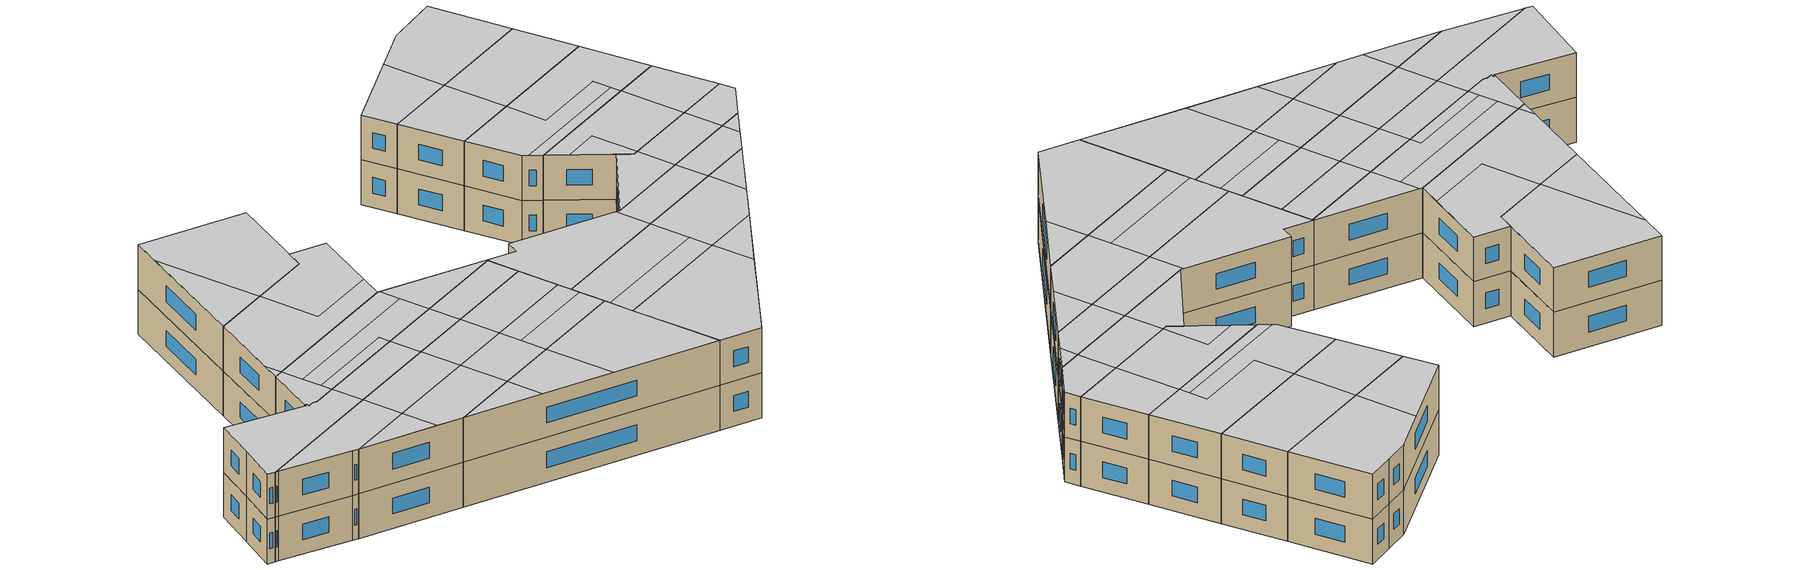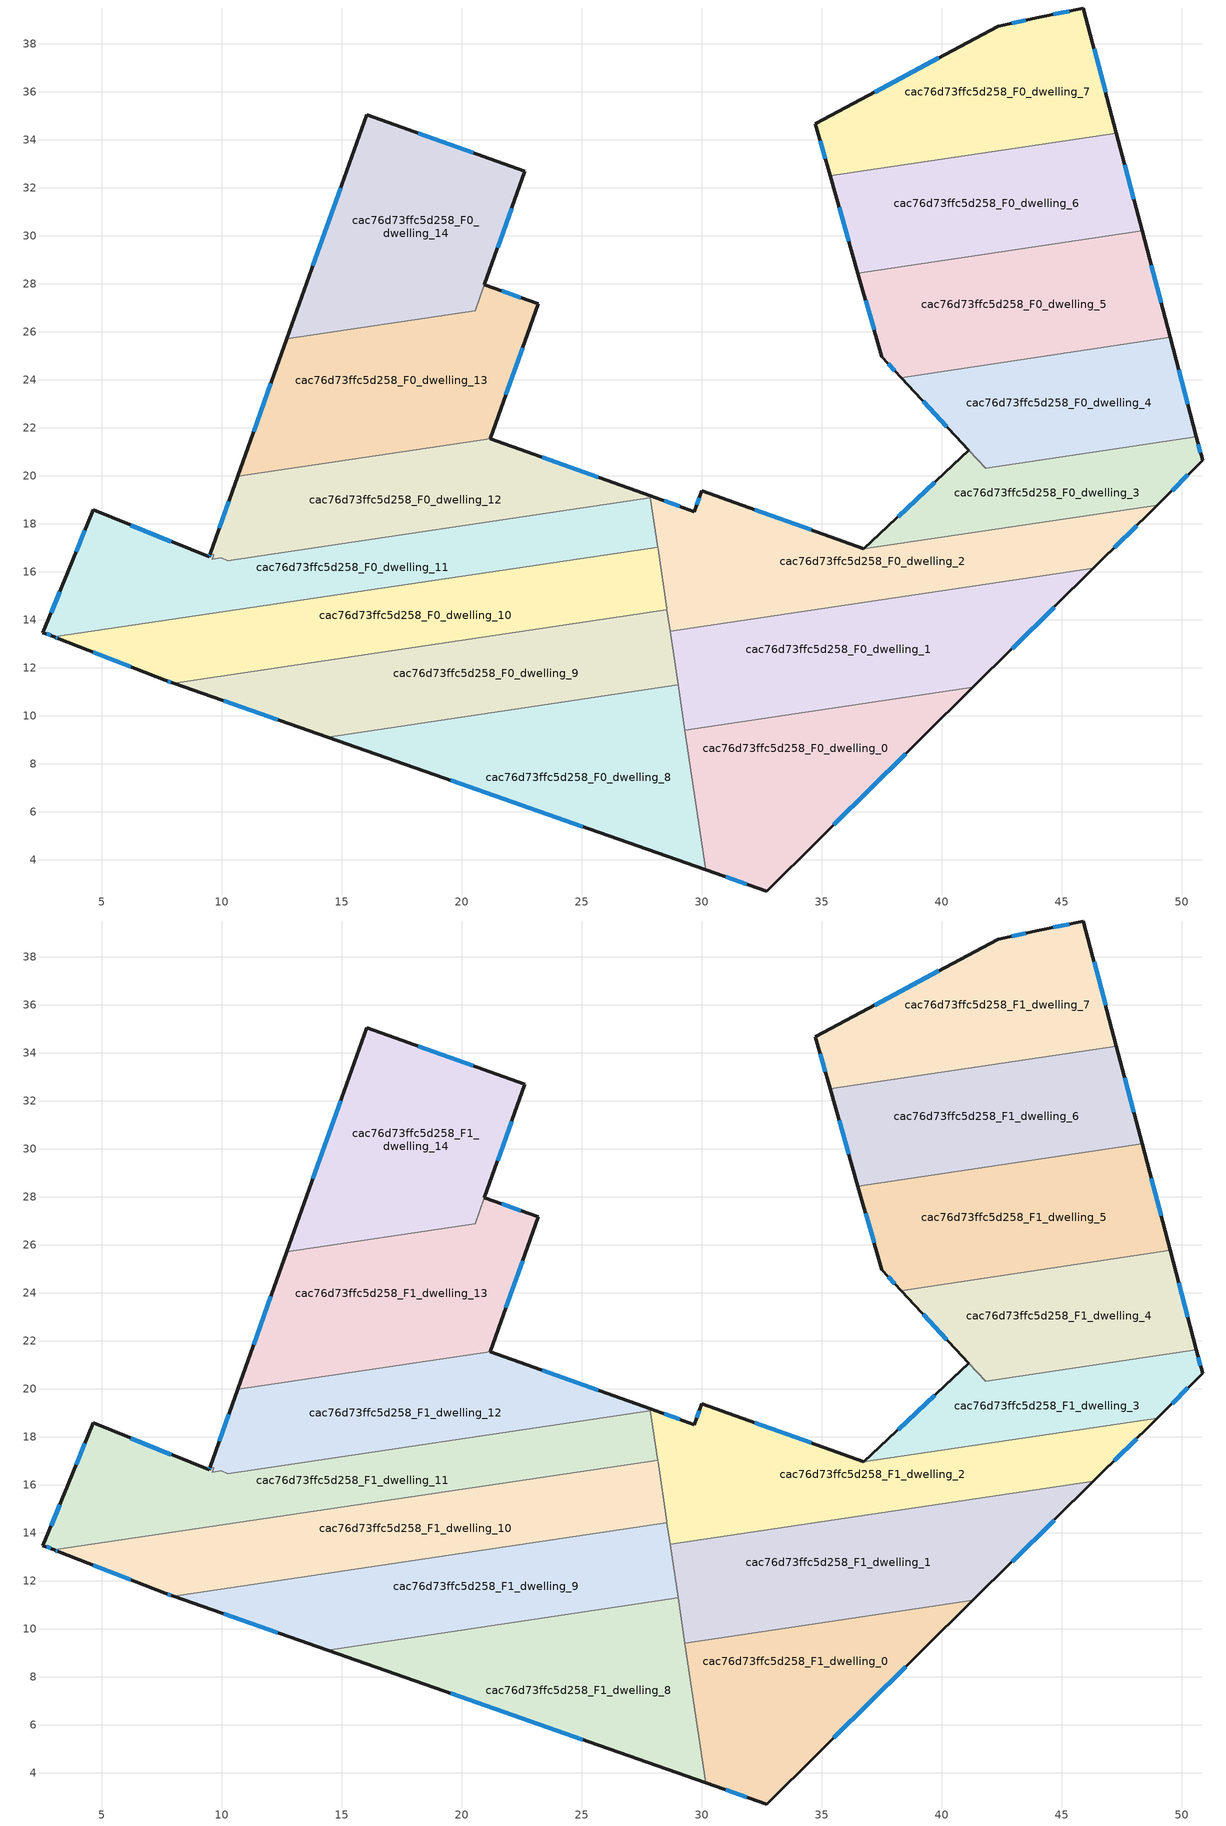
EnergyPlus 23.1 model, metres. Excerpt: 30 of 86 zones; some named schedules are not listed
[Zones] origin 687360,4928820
cac76d73ffc5d258_F0_dwelling_0
 floor ground (EU_floor_Construction): 41.31,11.18 32.72,2.7 30.17,3.59 29.31,9.39 z0
 wall outside (EU_wall_Construction): 30.17,3.59 32.72,2.7 41.31,11.18 z0:3
 wall to cac76d73ffc5d258_F0_dwelling_1 (EU_wall_Construction): 41.31,11.18 29.31,9.39 z0:3
 wall to cac76d73ffc5d258_F0_dwelling_8 (EU_wall_Construction): 29.31,9.39 30.17,3.59 z0:3
 window (EU_Window_Construction): 35.51,5.46 38.51,8.42 / 31,3.3 31.89,2.99 z0.98:2.02
cac76d73ffc5d258_F0_dwelling_1
 floor ground (EU_floor_Construction): 46.32,16.14 41.31,11.18 29.31,9.39 28.69,13.51 z0
 wall outside (EU_wall_Construction): 41.31,11.18 46.32,16.14 z0:3
 wall to cac76d73ffc5d258_F0_dwelling_2 (EU_wall_Construction): 46.32,16.14 28.69,13.51 z0:3
 wall to cac76d73ffc5d258_F0_dwelling_9 (EU_wall_Construction): 28.69,13.51 29.03,11.28 z0:3
 wall to cac76d73ffc5d258_F0_dwelling_8 (EU_wall_Construction): 29.03,11.28 29.31,9.39 z0:3
 window (EU_Window_Construction): 42.94,12.79 44.69,14.53 z0.98:2.02
cac76d73ffc5d258_F0_dwelling_10
 floor ground (EU_floor_Construction): 28.19,16.93 28.55,14.47 28.56,14.42 8,11.35 7.65,11.48 3.22,13.21 3.03,13.28 28.17,17.03 z0
 wall outside (EU_wall_Construction): 3.03,13.28 3.22,13.21 7.65,11.48 8,11.35 z0:3
 wall to cac76d73ffc5d258_F0_dwelling_9 (EU_wall_Construction): 8,11.35 28.56,14.42 z0:3
 wall to cac76d73ffc5d258_F0_dwelling_11 (EU_wall_Construction): 28.17,17.03 3.03,13.28 z0:3
 wall to cac76d73ffc5d258_F0_dwelling_2 (EU_wall_Construction): 28.56,14.42 28.55,14.47 28.19,16.93 28.17,17.03 z0:3
 window (EU_Window_Construction): 7.76,11.44 7.89,11.39 / 4.66,12.64 6.21,12.04 / 3.1,13.26 3.16,13.23 z0.98:2.02
cac76d73ffc5d258_F0_dwelling_11
 floor ground (EU_floor_Construction): 27.86,19.09 28.17,17.03 3.03,13.28 2.56,13.47 3.6,15.98 4.65,18.58 9.48,16.62 9.53,16.76 9.67,16.7 9.6,16.52 9.98,16.57 10.26,16.46 z0
 wall outside (EU_wall_Construction): 9.53,16.76 9.48,16.62 4.65,18.58 3.6,15.98 2.56,13.47 3.03,13.28 z0:3
 wall to cac76d73ffc5d258_F0_dwelling_12 (EU_wall_Construction): 27.86,19.09 10.26,16.46 9.98,16.57 9.6,16.52 9.67,16.7 9.53,16.76 z0:3
 wall to cac76d73ffc5d258_F0_dwelling_2 (EU_wall_Construction): 28.17,17.03 27.86,19.09 z0:3
 window (EU_Window_Construction): 3.26,15.16 2.9,14.28 / 4.31,17.73 3.94,16.82 / 7.91,17.25 6.22,17.94 / 9.51,16.71 9.5,16.66 / 2.71,13.41 2.88,13.34 z0.98:2.02
cac76d73ffc5d258_F0_dwelling_12
 floor ground (EU_floor_Construction): 27.85,19.16 27.86,19.09 10.26,16.46 9.98,16.57 9.6,16.52 9.67,16.7 9.53,16.76 10.68,19.97 21.19,21.54 z0
 wall outside (EU_wall_Construction): 27.85,19.16 21.19,21.54 / 10.68,19.97 9.53,16.76 z0:3
 wall to cac76d73ffc5d258_F0_dwelling_13 (EU_wall_Construction): 21.19,21.54 10.68,19.97 z0:3
 wall to cac76d73ffc5d258_F0_dwelling_2 (EU_wall_Construction): 27.86,19.09 27.85,19.16 z0:3
 window (EU_Window_Construction): 25.68,19.93 23.36,20.76 / 10.3,18.92 9.9,17.8 z0.98:2.02
cac76d73ffc5d258_F0_dwelling_13
 floor ground (EU_floor_Construction): 23.19,27.16 21.19,21.54 10.68,19.97 12.72,25.71 20.56,26.88 20.95,27.96 z0
 wall outside (EU_wall_Construction): 12.72,25.71 10.68,19.97 / 21.19,21.54 23.19,27.16 20.95,27.96 z0:3
 wall to cac76d73ffc5d258_F0_dwelling_14 (EU_wall_Construction): 20.95,27.96 20.56,26.88 12.72,25.71 z0:3
 window (EU_Window_Construction): 12.06,23.84 11.34,21.84 / 22.46,27.42 21.68,27.69 / 21.84,23.36 22.54,25.33 z0.98:2.02
cac76d73ffc5d258_F0_dwelling_14
 floor ground (EU_floor_Construction): 22.64,32.68 20.56,26.88 12.72,25.71 16.05,35.04 z0
 wall outside (EU_wall_Construction): 20.95,27.96 22.64,32.68 16.05,35.04 12.72,25.71 z0:3
 window (EU_Window_Construction): 14.97,32 13.81,28.74 / 20.5,33.45 18.19,34.27 / 21.5,29.5 22.09,31.15 z0.98:2.02
cac76d73ffc5d258_F0_dwelling_2
 floor ground (EU_floor_Construction): 48.99,18.78 46.32,16.14 28.69,13.51 27.86,19.09 27.85,19.16 29.7,18.5 30.01,19.37 36.76,16.96 z0
 wall outside (EU_wall_Construction): 36.76,16.96 30.01,19.37 29.7,18.5 27.85,19.16 / 46.32,16.14 48.99,18.78 z0:3
 wall to cac76d73ffc5d258_F0_dwelling_3 (EU_wall_Construction): 48.99,18.78 36.76,16.96 z0:3
 wall to cac76d73ffc5d258_F0_dwelling_9 (EU_wall_Construction): 28.56,14.42 28.69,13.51 z0:3
 window (EU_Window_Construction): 29.1,18.72 28.45,18.95 / 29.91,19.09 29.8,18.78 / 34.56,17.74 32.21,18.58 / 47.19,17 48.12,17.92 z0.98:2.02
cac76d73ffc5d258_F0_dwelling_3
 floor ground (EU_floor_Construction): 50.61,21.62 50.87,20.63 48.99,18.78 36.76,16.96 41.14,21.07 41.84,20.32 z0
 wall outside (EU_wall_Construction): 41.14,21.07 36.76,16.96 / 48.99,18.78 50.87,20.63 50.61,21.62 z0:3
 wall to cac76d73ffc5d258_F0_dwelling_4 (EU_wall_Construction): 41.84,20.32 41.14,21.07 / 50.61,21.62 41.85,20.32 z0:3
 window (EU_Window_Construction): 39.72,19.73 38.18,18.29 / 50.79,20.96 50.69,21.3 / 49.6,19.38 50.26,20.03 z0.98:2.02
cac76d73ffc5d258_F0_dwelling_4
 floor ground (EU_floor_Construction): 49.52,25.76 50.61,21.62 41.85,20.32 38.31,24.09 z0
 wall outside (EU_wall_Construction): 50.61,21.62 49.52,25.76 / 38.31,24.09 41.14,21.06 z0:3
 wall to cac76d73ffc5d258_F0_dwelling_5 (EU_wall_Construction): 49.52,25.76 38.31,24.09 z0:3
 window (EU_Window_Construction): 50.26,22.97 49.88,24.41 / 39.23,23.1 40.22,22.05 z0.98:2.02
cac76d73ffc5d258_F0_dwelling_5
 floor ground (EU_floor_Construction): 48.35,30.2 49.52,25.76 38.31,24.09 37.51,24.95 36.51,28.44 z0
 wall outside (EU_wall_Construction): 49.52,25.76 48.35,30.2 / 36.51,28.44 37.51,24.95 38.31,24.09 z0:3
 wall to cac76d73ffc5d258_F0_dwelling_6 (EU_wall_Construction): 48.35,30.2 36.51,28.44 z0:3
 window (EU_Window_Construction): 49.14,27.2 48.73,28.76 / 37.77,24.67 38.05,24.37 / 36.84,27.3 37.19,26.08 z0.98:2.02
cac76d73ffc5d258_F0_dwelling_6
 floor ground (EU_floor_Construction): 47.28,34.27 48.35,30.2 36.51,28.44 35.36,32.49 z0
 wall outside (EU_wall_Construction): 35.36,32.49 36.51,28.44 / 48.35,30.2 47.28,34.27 z0:3
 wall to cac76d73ffc5d258_F0_dwelling_7 (EU_wall_Construction): 47.28,34.27 35.36,32.49 z0:3
 window (EU_Window_Construction): 35.73,31.18 36.14,29.76 / 48,31.53 47.63,32.95 z0.98:2.02
cac76d73ffc5d258_F0_dwelling_7
 floor ground (EU_floor_Construction): 45.91,39.49 47.28,34.27 35.36,32.49 34.74,34.66 42.37,38.74 44.06,39.09 z0
 wall outside (EU_wall_Construction): 47.28,34.27 45.91,39.49 44.06,39.09 42.37,38.74 34.74,34.66 35.36,32.49 z0:3
 window (EU_Window_Construction): 45.31,39.36 44.66,39.22 / 46.84,35.97 46.36,37.79 / 34.94,33.95 35.16,33.2 / 39.89,37.41 37.22,35.98 / 43.51,38.98 42.92,38.85 z0.98:2.02
cac76d73ffc5d258_F0_dwelling_8
 floor ground (EU_floor_Construction): 29.03,11.28 30.17,3.59 14.42,9.1 z0
 wall outside (EU_wall_Construction): 14.42,9.1 30.17,3.59 z0:3
 wall to cac76d73ffc5d258_F0_dwelling_9 (EU_wall_Construction): 29.03,11.28 14.42,9.1 z0:3
 window (EU_Window_Construction): 19.55,7.31 25.05,5.38 z0.98:2.02
cac76d73ffc5d258_F0_dwelling_9
 floor ground (EU_floor_Construction): 28.56,14.42 29.03,11.28 14.42,9.1 8,11.35 z0
 wall outside (EU_wall_Construction): 8,11.35 14.42,9.1 z0:3
 window (EU_Window_Construction): 10.09,10.62 12.33,9.84 z0.98:2.02
cac76d73ffc5d258_F1_dwelling_0
 floor to cac76d73ffc5d258_F0_dwelling_0 (EU_floor_Construction): 41.31,11.18 32.72,2.7 30.17,3.59 29.31,9.39 z3
 wall outside (EU_wall_Construction): 30.17,3.59 32.72,2.7 41.31,11.18 z3:6
 wall to cac76d73ffc5d258_F1_dwelling_1 (EU_wall_Construction): 41.31,11.18 29.31,9.39 z3:6
 wall to cac76d73ffc5d258_F1_dwelling_8 (EU_wall_Construction): 29.31,9.39 30.17,3.59 z3:6
 window (EU_Window_Construction): 35.51,5.46 38.51,8.42 / 31,3.3 31.89,2.99 z3.98:5.02
 ceiling to cac76d73ffc5d258_F2_dwelling_8 (EU_floor_Construction): 37.91,7.83 37.49,10.61 29.31,9.39 30.17,3.59 32.72,2.7 z6
 ceiling adiabatic (EU_roof_Construction): 41.3,11.18 37.49,10.61 37.91,7.83 z6
cac76d73ffc5d258_F1_dwelling_1
 floor to cac76d73ffc5d258_F0_dwelling_1 (EU_floor_Construction): 46.32,16.14 41.31,11.18 29.31,9.39 28.69,13.51 z3
 wall outside (EU_wall_Construction): 41.31,11.18 46.32,16.14 z3:6
 wall to cac76d73ffc5d258_F1_dwelling_2 (EU_wall_Construction): 46.32,16.14 28.69,13.51 z3:6
 wall to cac76d73ffc5d258_F1_dwelling_9 (EU_wall_Construction): 28.69,13.51 29.03,11.28 z3:6
 wall to cac76d73ffc5d258_F1_dwelling_8 (EU_wall_Construction): 29.03,11.28 29.31,9.39 z3:6
 window (EU_Window_Construction): 42.94,12.79 44.69,14.53 z3.98:5.02
 ceiling adiabatic (EU_roof_Construction): 41.3,11.18 43.23,13.09 42.85,15.62 36.88,14.73 37.49,10.61 z6
 ceiling to cac76d73ffc5d258_F2_dwelling_8 (EU_floor_Construction): 37.49,10.61 37.27,12.12 29.08,10.9 29.31,9.39 z6
 ceiling to cac76d73ffc5d258_F2_dwelling_7 (EU_floor_Construction): 37.27,12.12 36.88,14.73 28.69,13.51 29.08,10.9 z6
 ceiling to cac76d73ffc5d258_F2_dwelling_12 (EU_floor_Construction): 46.32,16.14 42.85,15.62 43.23,13.09 z6
cac76d73ffc5d258_F1_dwelling_10
 floor to cac76d73ffc5d258_F0_dwelling_10 (EU_floor_Construction): 28.19,16.93 28.55,14.47 28.56,14.42 8,11.35 7.65,11.48 3.22,13.21 3.03,13.28 28.17,17.03 z3
 wall outside (EU_wall_Construction): 3.03,13.28 3.22,13.21 7.65,11.48 8,11.35 z3:6
 wall to cac76d73ffc5d258_F1_dwelling_9 (EU_wall_Construction): 8,11.35 28.56,14.42 z3:6
 wall to cac76d73ffc5d258_F1_dwelling_11 (EU_wall_Construction): 28.17,17.03 3.03,13.28 z3:6
 wall to cac76d73ffc5d258_F1_dwelling_2 (EU_wall_Construction): 28.56,14.42 28.55,14.47 28.19,16.93 28.17,17.03 z3:6
 window (EU_Window_Construction): 7.76,11.44 7.89,11.39 / 4.66,12.64 6.21,12.04 / 3.1,13.26 3.16,13.23 z3.98:5.02
 ceiling to cac76d73ffc5d258_F2_dwelling_5 (EU_floor_Construction): 28.56,14.42 28.55,14.47 28.17,17.03 22.13,16.13 22.52,13.52 z6
 ceiling to cac76d73ffc5d258_F2_dwelling_0 (EU_floor_Construction): 12.47,12.02 12.08,14.63 3.03,13.28 3.05,13.28 3.22,13.21 7.65,11.48 8,11.35 z6
 ceiling to cac76d73ffc5d258_F2_dwelling_2 (EU_floor_Construction): 18.47,12.91 18.08,15.52 12.08,14.63 12.47,12.02 z6
 ceiling to cac76d73ffc5d258_F2_dwelling_4 (EU_floor_Construction): 22.52,13.52 22.13,16.13 18.08,15.52 18.47,12.91 z6
cac76d73ffc5d258_F1_dwelling_11
 floor to cac76d73ffc5d258_F0_dwelling_11 (EU_floor_Construction): 27.86,19.09 28.17,17.03 3.03,13.28 2.56,13.47 3.6,15.98 4.65,18.58 9.48,16.62 9.53,16.76 9.67,16.7 9.6,16.52 9.98,16.57 10.26,16.46 z3
 wall outside (EU_wall_Construction): 9.53,16.76 9.48,16.62 4.65,18.58 3.6,15.98 2.56,13.47 3.03,13.28 z3:6
 wall to cac76d73ffc5d258_F1_dwelling_12 (EU_wall_Construction): 27.86,19.09 10.26,16.46 9.98,16.57 9.6,16.52 9.67,16.7 9.53,16.76 z3:6
 wall to cac76d73ffc5d258_F1_dwelling_2 (EU_wall_Construction): 28.17,17.03 27.86,19.09 z3:6
 window (EU_Window_Construction): 3.26,15.16 2.9,14.28 / 4.31,17.73 3.94,16.82 / 7.91,17.25 6.22,17.94 / 9.51,16.71 9.5,16.66 / 2.71,13.41 2.88,13.34 z3.98:5.02
 ceiling to cac76d73ffc5d258_F2_dwelling_0 (EU_floor_Construction): 12.08,14.63 11.77,16.69 10.26,16.46 9.98,16.57 9.6,16.52 9.67,16.7 9.53,16.76 9.48,16.62 4.65,18.58 3.6,15.98 2.56,13.47 3.03,13.28 z6
 ceiling to cac76d73ffc5d258_F2_dwelling_5 (EU_floor_Construction): 28.17,17.03 27.86,19.09 21.83,18.19 22.13,16.13 z6
 ceiling to cac76d73ffc5d258_F2_dwelling_4 (EU_floor_Construction): 22.13,16.13 21.83,18.19 17.78,17.58 18.08,15.52 z6
 ceiling to cac76d73ffc5d258_F2_dwelling_2 (EU_floor_Construction): 18.08,15.52 17.78,17.58 11.77,16.69 12.08,14.63 z6
cac76d73ffc5d258_F1_dwelling_12
 floor to cac76d73ffc5d258_F0_dwelling_12 (EU_floor_Construction): 27.85,19.16 27.86,19.09 10.26,16.46 9.98,16.57 9.6,16.52 9.67,16.7 9.53,16.76 10.68,19.97 21.19,21.54 z3
 wall outside (EU_wall_Construction): 27.85,19.16 21.19,21.54 / 10.68,19.97 9.53,16.76 z3:6
 wall to cac76d73ffc5d258_F1_dwelling_13 (EU_wall_Construction): 21.19,21.54 10.68,19.97 z3:6
 wall to cac76d73ffc5d258_F1_dwelling_2 (EU_wall_Construction): 27.86,19.09 27.85,19.16 z3:6
 window (EU_Window_Construction): 25.68,19.93 23.36,20.76 / 10.3,18.92 9.9,17.8 z3.98:5.02
 ceiling to cac76d73ffc5d258_F2_dwelling_4 (EU_floor_Construction): 21.83,18.19 21.54,20.14 11.48,18.64 11.66,17.43 17.67,18.33 17.78,17.58 z6
 ceiling to cac76d73ffc5d258_F2_dwelling_1 (EU_floor_Construction): 21.54,20.14 21.34,21.48 21.19,21.54 11.27,20.06 11.48,18.64 z6
 ceiling to cac76d73ffc5d258_F2_dwelling_5 (EU_floor_Construction): 27.86,19.09 27.85,19.16 21.34,21.48 21.83,18.19 z6
 ceiling to cac76d73ffc5d258_F2_dwelling_0 (EU_floor_Construction): 11.77,16.69 11.27,20.06 10.68,19.97 9.53,16.76 9.67,16.7 9.6,16.52 9.98,16.57 10.26,16.46 z6
 ceiling to cac76d73ffc5d258_F2_dwelling_2 (EU_floor_Construction): 17.78,17.58 17.67,18.33 11.66,17.44 11.77,16.69 z6
cac76d73ffc5d258_F1_dwelling_13
 floor to cac76d73ffc5d258_F0_dwelling_13 (EU_floor_Construction): 23.19,27.16 21.19,21.54 10.68,19.97 12.72,25.71 20.56,26.88 20.95,27.96 z3
 wall outside (EU_wall_Construction): 12.72,25.71 10.68,19.97 / 21.19,21.54 23.19,27.16 20.95,27.96 z3:6
 wall to cac76d73ffc5d258_F1_dwelling_14 (EU_wall_Construction): 20.95,27.96 20.56,26.88 12.72,25.71 z3:6
 window (EU_Window_Construction): 12.06,23.84 11.34,21.84 / 22.46,27.42 21.68,27.69 / 21.84,23.36 22.54,25.33 z3.98:5.02
 ceiling to cac76d73ffc5d258_F2_dwelling_1 (EU_floor_Construction): 21.19,21.54 21.73,23.05 17.06,22.36 16.48,26.27 12.72,25.71 11.1,21.16 11.27,20.06 z6
 ceiling to cac76d73ffc5d258_F2_dwelling_3 (EU_floor_Construction): 21.73,23.05 23.19,27.16 20.95,27.95 20.56,26.88 16.48,26.27 17.06,22.36 z6
 ceiling to cac76d73ffc5d258_F2_dwelling_0 (EU_floor_Construction): 11.27,20.06 11.1,21.16 10.68,19.97 z6
cac76d73ffc5d258_F1_dwelling_14
 floor to cac76d73ffc5d258_F0_dwelling_14 (EU_floor_Construction): 22.64,32.68 20.56,26.88 12.72,25.71 16.05,35.04 z3
 wall outside (EU_wall_Construction): 20.95,27.96 22.64,32.68 16.05,35.04 12.72,25.71 z3:6
 window (EU_Window_Construction): 14.97,32 13.81,28.74 / 20.5,33.45 18.19,34.27 / 21.5,29.5 22.09,31.15 z3.98:5.02
 ceiling to cac76d73ffc5d258_F2_dwelling_3 (EU_floor_Construction): 20.56,26.88 22.64,32.68 16.05,35.04 15.43,33.3 16.48,26.27 z6
 ceiling to cac76d73ffc5d258_F2_dwelling_1 (EU_floor_Construction): 16.48,26.27 15.43,33.3 12.72,25.71 z6
cac76d73ffc5d258_F1_dwelling_2
 floor to cac76d73ffc5d258_F0_dwelling_2 (EU_floor_Construction): 48.99,18.78 46.32,16.14 28.69,13.51 27.86,19.09 27.85,19.16 29.7,18.5 30.01,19.37 36.76,16.96 z3
 wall outside (EU_wall_Construction): 36.76,16.96 30.01,19.37 29.7,18.5 27.85,19.16 / 46.32,16.14 48.99,18.78 z3:6
 wall to cac76d73ffc5d258_F1_dwelling_3 (EU_wall_Construction): 48.99,18.78 36.76,16.96 z3:6
 wall to cac76d73ffc5d258_F1_dwelling_9 (EU_wall_Construction): 28.56,14.42 28.69,13.51 z3:6
 window (EU_Window_Construction): 29.1,18.72 28.45,18.95 / 29.91,19.09 29.8,18.78 / 34.56,17.74 32.21,18.58 / 47.19,17 48.12,17.92 z3.98:5.02
 ceiling to cac76d73ffc5d258_F2_dwelling_7 (EU_floor_Construction): 36.88,14.73 36.54,17.03 30.01,19.37 29.7,18.5 27.85,19.16 27.86,19.09 28.69,13.51 z6
 ceiling to cac76d73ffc5d258_F2_dwelling_13 (EU_floor_Construction): 48.99,18.78 47.38,18.54 47.55,17.36 z6
 ceiling to cac76d73ffc5d258_F2_dwelling_12 (EU_floor_Construction): 46.32,16.14 47.55,17.36 47.38,18.54 42.53,17.81 42.85,15.62 z6
 ceiling to cac76d73ffc5d258_F2_dwelling_10 (EU_floor_Construction): 42.85,15.62 42.53,17.81 36.76,16.96 36.54,17.03 36.88,14.73 z6
cac76d73ffc5d258_F1_dwelling_3
 floor to cac76d73ffc5d258_F0_dwelling_3 (EU_floor_Construction): 50.61,21.62 50.87,20.63 48.99,18.78 36.76,16.96 41.14,21.07 41.84,20.32 z3
 wall outside (EU_wall_Construction): 41.14,21.07 36.76,16.96 / 48.99,18.78 50.87,20.63 50.61,21.62 z3:6
 wall to cac76d73ffc5d258_F1_dwelling_4 (EU_wall_Construction): 41.84,20.32 41.14,21.07 / 50.61,21.62 41.85,20.32 z3:6
 window (EU_Window_Construction): 39.72,19.73 38.18,18.29 / 50.79,20.96 50.69,21.3 / 49.6,19.38 50.26,20.03 z3.98:5.02
 ceiling to cac76d73ffc5d258_F2_dwelling_12 (EU_floor_Construction): 47.38,18.54 47,21.08 42.15,20.36 42.53,17.81 z6
 ceiling to cac76d73ffc5d258_F2_dwelling_13 (EU_floor_Construction): 48.99,18.78 50.87,20.63 50.61,21.62 47,21.08 47.38,18.54 z6
 ceiling to cac76d73ffc5d258_F2_dwelling_10 (EU_floor_Construction): 42.53,17.81 42.15,20.36 41.84,20.32 41.14,21.06 36.76,16.96 z6
cac76d73ffc5d258_F1_dwelling_4
 floor to cac76d73ffc5d258_F0_dwelling_4 (EU_floor_Construction): 49.52,25.76 50.61,21.62 41.85,20.32 38.31,24.09 z3
 wall outside (EU_wall_Construction): 50.61,21.62 49.52,25.76 / 38.31,24.09 41.14,21.06 z3:6
 wall to cac76d73ffc5d258_F1_dwelling_5 (EU_wall_Construction): 49.52,25.76 38.31,24.09 z3:6
 window (EU_Window_Construction): 50.26,22.97 49.88,24.41 / 39.23,23.1 40.22,22.05 z3.98:5.02
 ceiling to cac76d73ffc5d258_F2_dwelling_12 (EU_floor_Construction): 47,21.08 46.37,25.29 38.31,24.09 39.3,23.03 41.7,23.39 42.15,20.36 z6
 ceiling to cac76d73ffc5d258_F2_dwelling_13 (EU_floor_Construction): 50.61,21.62 49.52,25.76 46.37,25.29 47,21.08 z6
 ceiling to cac76d73ffc5d258_F2_dwelling_10 (EU_floor_Construction): 42.15,20.36 41.7,23.39 39.3,23.03 39.32,23.01 41.84,20.32 z6
cac76d73ffc5d258_F1_dwelling_5
 floor to cac76d73ffc5d258_F0_dwelling_5 (EU_floor_Construction): 48.35,30.2 49.52,25.76 38.31,24.09 37.51,24.95 36.51,28.44 z3
 wall outside (EU_wall_Construction): 49.52,25.76 48.35,30.2 / 36.51,28.44 37.51,24.95 38.31,24.09 z3:6
 wall to cac76d73ffc5d258_F1_dwelling_6 (EU_wall_Construction): 48.35,30.2 36.51,28.44 z3:6
 window (EU_Window_Construction): 49.14,27.2 48.73,28.76 / 37.77,24.67 38.05,24.37 / 36.84,27.3 37.19,26.08 z3.98:5.02
 ceiling to cac76d73ffc5d258_F2_dwelling_13 (EU_floor_Construction): 49.52,25.76 48.35,30.2 40.85,29.08 41.24,26.44 46.09,27.16 46.37,25.29 z6
 ceiling to cac76d73ffc5d258_F2_dwelling_9 (EU_floor_Construction): 46.27,25.99 46.09,27.16 41.24,26.44 40.85,29.08 36.51,28.44 37.51,24.95 37.73,24.71 z6
 ceiling to cac76d73ffc5d258_F2_dwelling_12 (EU_floor_Construction): 46.37,25.29 46.27,25.99 37.73,24.71 38.31,24.09 z6
cac76d73ffc5d258_F1_dwelling_6
 floor to cac76d73ffc5d258_F0_dwelling_6 (EU_floor_Construction): 47.28,34.27 48.35,30.2 36.51,28.44 35.36,32.49 z3
 wall outside (EU_wall_Construction): 35.36,32.49 36.51,28.44 / 48.35,30.2 47.28,34.27 z3:6
 wall to cac76d73ffc5d258_F1_dwelling_7 (EU_wall_Construction): 47.28,34.27 35.36,32.49 z3:6
 window (EU_Window_Construction): 35.73,31.18 36.14,29.76 / 48,31.53 47.63,32.95 z3.98:5.02
 ceiling adiabatic (EU_roof_Construction): 48.35,30.2 47.28,34.27 40.23,33.22 40.85,29.08 z6
 ceiling to cac76d73ffc5d258_F2_dwelling_9 (EU_floor_Construction): 40.85,29.08 40.23,33.22 35.36,32.49 36.51,28.44 z6
cac76d73ffc5d258_F1_dwelling_7
 floor to cac76d73ffc5d258_F0_dwelling_7 (EU_floor_Construction): 45.91,39.49 47.28,34.27 35.36,32.49 34.74,34.66 42.37,38.74 44.06,39.09 z3
 wall outside (EU_wall_Construction): 47.28,34.27 45.91,39.49 44.06,39.09 42.37,38.74 34.74,34.66 35.36,32.49 z3:6
 window (EU_Window_Construction): 45.31,39.36 44.66,39.22 / 46.84,35.97 46.36,37.79 / 34.94,33.95 35.16,33.2 / 39.89,37.41 37.22,35.98 / 43.51,38.98 42.92,38.85 z3.98:5.02
 ceiling to cac76d73ffc5d258_F2_dwelling_11 (EU_floor_Construction): 47.28,34.27 45.91,39.49 44.24,39.13 42.37,38.74 39.63,37.27 40.23,33.22 z6
 ceiling to cac76d73ffc5d258_F2_dwelling_9 (EU_floor_Construction): 40.23,33.22 39.63,37.27 34.74,34.66 35.36,32.49 z6
cac76d73ffc5d258_F1_dwelling_8
 floor to cac76d73ffc5d258_F0_dwelling_8 (EU_floor_Construction): 29.03,11.28 30.17,3.59 14.42,9.1 z3
 wall outside (EU_wall_Construction): 14.42,9.1 30.17,3.59 z3:6
 wall to cac76d73ffc5d258_F1_dwelling_9 (EU_wall_Construction): 29.03,11.28 14.42,9.1 z3:6
 window (EU_Window_Construction): 19.55,7.31 25.05,5.38 z3.98:5.02
 ceiling to cac76d73ffc5d258_F2_dwelling_6 (EU_floor_Construction): 30.17,3.59 29.03,11.28 22.99,10.38 23.66,5.87 z6
 ceiling to cac76d73ffc5d258_F2_dwelling_4 (EU_floor_Construction): 23.66,5.87 22.99,10.38 18.94,9.78 19.29,7.4 z6
 ceiling to cac76d73ffc5d258_F2_dwelling_2 (EU_floor_Construction): 19.29,7.4 18.94,9.78 14.42,9.1 z6
cac76d73ffc5d258_F1_dwelling_9
 floor to cac76d73ffc5d258_F0_dwelling_9 (EU_floor_Construction): 28.56,14.42 29.03,11.28 14.42,9.1 8,11.35 z3
 wall outside (EU_wall_Construction): 8,11.35 14.42,9.1 z3:6
 window (EU_Window_Construction): 10.09,10.62 12.33,9.84 z3.98:5.02
 ceiling to cac76d73ffc5d258_F2_dwelling_2 (EU_floor_Construction): 18.94,9.78 18.47,12.91 12.47,12.02 12.82,9.67 14.42,9.1 z6
 ceiling to cac76d73ffc5d258_F2_dwelling_5 (EU_floor_Construction): 28.77,12.98 28.56,14.42 22.52,13.52 22.74,12.08 z6
 ceiling to cac76d73ffc5d258_F2_dwelling_0 (EU_floor_Construction): 12.82,9.67 12.47,12.02 8,11.35 z6
 ceiling to cac76d73ffc5d258_F2_dwelling_6 (EU_floor_Construction): 29.03,11.28 28.77,12.98 22.74,12.08 22.99,10.38 z6
 ceiling to cac76d73ffc5d258_F2_dwelling_4 (EU_floor_Construction): 22.99,10.38 22.52,13.52 18.47,12.91 18.94,9.78 z6
[Building]
EU S2 Campaign: North Axis=0; Terrain=City; Solar Distribution=FullExterior
[Site:Location]
Bologna: Latitude=44.5; Longitude=11.25; Time Zone=1; Elevation=37
[SizingPeriod:WeatherFileDays]
AnnualSizingPeriod: Begin Month=1; Begin Day of Month=1; End Month=12; End Day of Month=31; Day of Week for Start Day=Monday; Use Weather File Daylight Saving Period=No; Use Weather File Rain and Snow Indicators=No
[MATERIAL]
EU_InternalMass_Material: Roughness=MediumRough; Thickness=0.1; Conductivity=1; Density=1800; Specific Heat=900; Thermal Absorptance=0.9; Solar Absorptance=0.7; Visible Absorptance=0.7
[MATERIAL:NOMASS] Roughness=MediumRough; Thermal Absorptance=0.9; Solar Absorptance=0.7; Visible Absorptance=0.7
Name | Thermal Resistance
EU_wall_NoMass | 0.905828
EU_roof_NoMass | 0.37593
EU_floor_NoMass | 0.67114
[WINDOWMATERIAL:SIMPLEGLAZINGSYSTEM]
EU_Window_SimpleGlazing: UFactor=4.52486; Solar Heat Gain Coefficient=0.85; Visible Transmittance=0.85
[CONSTRUCTION]
EU_wall_Construction: EU_wall_NoMass
EU_roof_Construction: EU_roof_NoMass
EU_floor_Construction: EU_floor_NoMass
EU_Window_Construction: EU_Window_SimpleGlazing
EU_InternalMass_Construction: EU_InternalMass_Material
[ZONE] Type=1; Multiplier=1; Ceiling Height=autocalculate; Floor Area=autocalculate; Part of Total Floor Area=Yes
Name | Volume
cac76d73ffc5d258_F0_dwelling_0; cac76d73ffc5d258_F1_dwelling_0 | 150.699
cac76d73ffc5d258_F0_dwelling_1; cac76d73ffc5d258_F1_dwelling_1 | 187.158
cac76d73ffc5d258_F0_dwelling_10; cac76d73ffc5d258_F1_dwelling_10 | 182.937
cac76d73ffc5d258_F0_dwelling_11; cac76d73ffc5d258_F1_dwelling_11 | 187.6
cac76d73ffc5d258_F0_dwelling_12; cac76d73ffc5d258_F1_dwelling_12 | 150.126
cac76d73ffc5d258_F0_dwelling_13; cac76d73ffc5d258_F1_dwelling_13 | 175
cac76d73ffc5d258_F0_dwelling_14; cac76d73ffc5d258_F1_dwelling_14 | 168.577
cac76d73ffc5d258_F0_dwelling_2; cac76d73ffc5d258_F1_dwelling_2 | 180.199
cac76d73ffc5d258_F0_dwelling_3; cac76d73ffc5d258_F1_dwelling_3 | 94.7256
cac76d73ffc5d258_F0_dwelling_4; cac76d73ffc5d258_F1_dwelling_4 | 128.793
cac76d73ffc5d258_F0_dwelling_5; cac76d73ffc5d258_F1_dwelling_5 | 162.623
cac76d73ffc5d258_F0_dwelling_6; cac76d73ffc5d258_F1_dwelling_6 | 150.688
cac76d73ffc5d258_F0_dwelling_7; cac76d73ffc5d258_F1_dwelling_7 | 150.691
cac76d73ffc5d258_F0_dwelling_8; cac76d73ffc5d258_F1_dwelling_8 | 172.233
cac76d73ffc5d258_F0_dwelling_9; cac76d73ffc5d258_F1_dwelling_9 | 169.128
[INTERNALMASS] Construction=EU_InternalMass_Construction
Name | Zone or ZoneList | Surface Area
cac76d73ffc5d258_F0_dwelling_0_EU_InternalMass | cac76d73ffc5d258_F0_dwelling_0 | 50.233
cac76d73ffc5d258_F0_dwelling_1_EU_InternalMass | cac76d73ffc5d258_F0_dwelling_1 | 62.374
cac76d73ffc5d258_F0_dwelling_2_EU_InternalMass | cac76d73ffc5d258_F0_dwelling_2 | 60.0775
cac76d73ffc5d258_F0_dwelling_3_EU_InternalMass | cac76d73ffc5d258_F0_dwelling_3 | 31.576
cac76d73ffc5d258_F0_dwelling_4_EU_InternalMass | cac76d73ffc5d258_F0_dwelling_4 | 42.9403
cac76d73ffc5d258_F0_dwelling_5_EU_InternalMass | cac76d73ffc5d258_F0_dwelling_5 | 54.2075
cac76d73ffc5d258_F0_dwelling_6_EU_InternalMass | cac76d73ffc5d258_F0_dwelling_6 | 50.2293
cac76d73ffc5d258_F0_dwelling_7_EU_InternalMass | cac76d73ffc5d258_F0_dwelling_7 | 50.2305
cac76d73ffc5d258_F0_dwelling_8_EU_InternalMass | cac76d73ffc5d258_F0_dwelling_8 | 57.4111
cac76d73ffc5d258_F0_dwelling_9_EU_InternalMass | cac76d73ffc5d258_F0_dwelling_9 | 56.3686
cac76d73ffc5d258_F0_dwelling_10_EU_InternalMass | cac76d73ffc5d258_F0_dwelling_10 | 60.9878
cac76d73ffc5d258_F0_dwelling_11_EU_InternalMass | cac76d73ffc5d258_F0_dwelling_11 | 62.5334
cac76d73ffc5d258_F0_dwelling_12_EU_InternalMass | cac76d73ffc5d258_F0_dwelling_12 | 50.0419
cac76d73ffc5d258_F0_dwelling_13_EU_InternalMass | cac76d73ffc5d258_F0_dwelling_13 | 58.3329
cac76d73ffc5d258_F0_dwelling_14_EU_InternalMass | cac76d73ffc5d258_F0_dwelling_14 | 56.1923
cac76d73ffc5d258_F1_dwelling_0_EU_InternalMass | cac76d73ffc5d258_F1_dwelling_0 | 50.233
cac76d73ffc5d258_F1_dwelling_1_EU_InternalMass | cac76d73ffc5d258_F1_dwelling_1 | 62.374
cac76d73ffc5d258_F1_dwelling_2_EU_InternalMass | cac76d73ffc5d258_F1_dwelling_2 | 60.0775
cac76d73ffc5d258_F1_dwelling_3_EU_InternalMass | cac76d73ffc5d258_F1_dwelling_3 | 31.576
cac76d73ffc5d258_F1_dwelling_4_EU_InternalMass | cac76d73ffc5d258_F1_dwelling_4 | 42.9403
cac76d73ffc5d258_F1_dwelling_5_EU_InternalMass | cac76d73ffc5d258_F1_dwelling_5 | 54.2075
cac76d73ffc5d258_F1_dwelling_6_EU_InternalMass | cac76d73ffc5d258_F1_dwelling_6 | 50.2293
cac76d73ffc5d258_F1_dwelling_7_EU_InternalMass | cac76d73ffc5d258_F1_dwelling_7 | 50.2305
cac76d73ffc5d258_F1_dwelling_8_EU_InternalMass | cac76d73ffc5d258_F1_dwelling_8 | 57.4111
cac76d73ffc5d258_F1_dwelling_9_EU_InternalMass | cac76d73ffc5d258_F1_dwelling_9 | 56.3686
cac76d73ffc5d258_F1_dwelling_10_EU_InternalMass | cac76d73ffc5d258_F1_dwelling_10 | 60.9878
cac76d73ffc5d258_F1_dwelling_11_EU_InternalMass | cac76d73ffc5d258_F1_dwelling_11 | 62.5334
cac76d73ffc5d258_F1_dwelling_12_EU_InternalMass | cac76d73ffc5d258_F1_dwelling_12 | 50.0419
cac76d73ffc5d258_F1_dwelling_13_EU_InternalMass | cac76d73ffc5d258_F1_dwelling_13 | 58.3329
cac76d73ffc5d258_F1_dwelling_14_EU_InternalMass | cac76d73ffc5d258_F1_dwelling_14 | 56.1923
[OTHEREQUIPMENT] Fuel Type=Electricity; Design Level Calculation Method=Watts/Area; Power per Zone Floor Area=1; Fraction Latent=0; Fraction Radiant=0; Fraction Lost=0; Carbon Dioxide Generation Rate=0; EndUse Subcategory=EU_Step8_InternalGains
Name | Zone or ZoneList or Space or SpaceList | Schedule
EU_Step8_InternalGain_cac76d73ffc5d258_F0_dwelling_0_f000 | cac76d73ffc5d258_F0_dwelling_0 | EU_Step8_GainSchedule_cac76d73ffc5d258_F0_dwelling_0_f000
EU_Step8_InternalGain_cac76d73ffc5d258_F0_dwelling_1_f000 | cac76d73ffc5d258_F0_dwelling_1 | EU_Step8_GainSchedule_cac76d73ffc5d258_F0_dwelling_1_f000
EU_Step8_InternalGain_cac76d73ffc5d258_F0_dwelling_2_f000 | cac76d73ffc5d258_F0_dwelling_2 | EU_Step8_GainSchedule_cac76d73ffc5d258_F0_dwelling_2_f000
EU_Step8_InternalGain_cac76d73ffc5d258_F0_dwelling_3_f000 | cac76d73ffc5d258_F0_dwelling_3 | EU_Step8_GainSchedule_cac76d73ffc5d258_F0_dwelling_3_f000
EU_Step8_InternalGain_cac76d73ffc5d258_F0_dwelling_4_f000 | cac76d73ffc5d258_F0_dwelling_4 | EU_Step8_GainSchedule_cac76d73ffc5d258_F0_dwelling_4_f000
EU_Step8_InternalGain_cac76d73ffc5d258_F0_dwelling_5_f000 | cac76d73ffc5d258_F0_dwelling_5 | EU_Step8_GainSchedule_cac76d73ffc5d258_F0_dwelling_5_f000
EU_Step8_InternalGain_cac76d73ffc5d258_F0_dwelling_6_f000 | cac76d73ffc5d258_F0_dwelling_6 | EU_Step8_GainSchedule_cac76d73ffc5d258_F0_dwelling_6_f000
EU_Step8_InternalGain_cac76d73ffc5d258_F0_dwelling_7_f000 | cac76d73ffc5d258_F0_dwelling_7 | EU_Step8_GainSchedule_cac76d73ffc5d258_F0_dwelling_7_f000
EU_Step8_InternalGain_cac76d73ffc5d258_F0_dwelling_8_f000 | cac76d73ffc5d258_F0_dwelling_8 | EU_Step8_GainSchedule_cac76d73ffc5d258_F0_dwelling_8_f000
EU_Step8_InternalGain_cac76d73ffc5d258_F0_dwelling_9_f000 | cac76d73ffc5d258_F0_dwelling_9 | EU_Step8_GainSchedule_cac76d73ffc5d258_F0_dwelling_9_f000
EU_Step8_InternalGain_cac76d73ffc5d258_F0_dwelling_10_f000 | cac76d73ffc5d258_F0_dwelling_10 | EU_Step8_GainSchedule_cac76d73ffc5d258_F0_dwelling_10_f000
EU_Step8_InternalGain_cac76d73ffc5d258_F0_dwelling_11_f000 | cac76d73ffc5d258_F0_dwelling_11 | EU_Step8_GainSchedule_cac76d73ffc5d258_F0_dwelling_11_f000
EU_Step8_InternalGain_cac76d73ffc5d258_F0_dwelling_12_f000 | cac76d73ffc5d258_F0_dwelling_12 | EU_Step8_GainSchedule_cac76d73ffc5d258_F0_dwelling_12_f000
EU_Step8_InternalGain_cac76d73ffc5d258_F0_dwelling_13_f000 | cac76d73ffc5d258_F0_dwelling_13 | EU_Step8_GainSchedule_cac76d73ffc5d258_F0_dwelling_13_f000
EU_Step8_InternalGain_cac76d73ffc5d258_F0_dwelling_14_f000 | cac76d73ffc5d258_F0_dwelling_14 | EU_Step8_GainSchedule_cac76d73ffc5d258_F0_dwelling_14_f000
EU_Step8_InternalGain_cac76d73ffc5d258_F1_dwelling_0_f000 | cac76d73ffc5d258_F1_dwelling_0 | EU_Step8_GainSchedule_cac76d73ffc5d258_F1_dwelling_0_f000
EU_Step8_InternalGain_cac76d73ffc5d258_F1_dwelling_1_f000 | cac76d73ffc5d258_F1_dwelling_1 | EU_Step8_GainSchedule_cac76d73ffc5d258_F1_dwelling_1_f000
EU_Step8_InternalGain_cac76d73ffc5d258_F1_dwelling_2_f000 | cac76d73ffc5d258_F1_dwelling_2 | EU_Step8_GainSchedule_cac76d73ffc5d258_F1_dwelling_2_f000
EU_Step8_InternalGain_cac76d73ffc5d258_F1_dwelling_3_f000 | cac76d73ffc5d258_F1_dwelling_3 | EU_Step8_GainSchedule_cac76d73ffc5d258_F1_dwelling_3_f000
EU_Step8_InternalGain_cac76d73ffc5d258_F1_dwelling_4_f000 | cac76d73ffc5d258_F1_dwelling_4 | EU_Step8_GainSchedule_cac76d73ffc5d258_F1_dwelling_4_f000
EU_Step8_InternalGain_cac76d73ffc5d258_F1_dwelling_5_f000 | cac76d73ffc5d258_F1_dwelling_5 | EU_Step8_GainSchedule_cac76d73ffc5d258_F1_dwelling_5_f000
EU_Step8_InternalGain_cac76d73ffc5d258_F1_dwelling_6_f000 | cac76d73ffc5d258_F1_dwelling_6 | EU_Step8_GainSchedule_cac76d73ffc5d258_F1_dwelling_6_f000
EU_Step8_InternalGain_cac76d73ffc5d258_F1_dwelling_7_f000 | cac76d73ffc5d258_F1_dwelling_7 | EU_Step8_GainSchedule_cac76d73ffc5d258_F1_dwelling_7_f000
EU_Step8_InternalGain_cac76d73ffc5d258_F1_dwelling_8_f000 | cac76d73ffc5d258_F1_dwelling_8 | EU_Step8_GainSchedule_cac76d73ffc5d258_F1_dwelling_8_f000
EU_Step8_InternalGain_cac76d73ffc5d258_F1_dwelling_9_f000 | cac76d73ffc5d258_F1_dwelling_9 | EU_Step8_GainSchedule_cac76d73ffc5d258_F1_dwelling_9_f000
EU_Step8_InternalGain_cac76d73ffc5d258_F1_dwelling_10_f000 | cac76d73ffc5d258_F1_dwelling_10 | EU_Step8_GainSchedule_cac76d73ffc5d258_F1_dwelling_10_f000
EU_Step8_InternalGain_cac76d73ffc5d258_F1_dwelling_11_f000 | cac76d73ffc5d258_F1_dwelling_11 | EU_Step8_GainSchedule_cac76d73ffc5d258_F1_dwelling_11_f000
EU_Step8_InternalGain_cac76d73ffc5d258_F1_dwelling_12_f000 | cac76d73ffc5d258_F1_dwelling_12 | EU_Step8_GainSchedule_cac76d73ffc5d258_F1_dwelling_12_f000
EU_Step8_InternalGain_cac76d73ffc5d258_F1_dwelling_13_f000 | cac76d73ffc5d258_F1_dwelling_13 | EU_Step8_GainSchedule_cac76d73ffc5d258_F1_dwelling_13_f000
EU_Step8_InternalGain_cac76d73ffc5d258_F1_dwelling_14_f000 | cac76d73ffc5d258_F1_dwelling_14 | EU_Step8_GainSchedule_cac76d73ffc5d258_F1_dwelling_14_f000
[ZONEVENTILATION:DESIGNFLOWRATE] Schedule=EU_AlwaysOn; Design Flow Rate Calculation Method=AirChanges/Hour; Air Changes per Hour=0.73129; Ventilation Type=Natural; Fan Pressure Rise=0; Fan Total Efficiency=1; Constant Term Coefficient=1; Temperature Term Coefficient=0; Velocity Term Coefficient=0; Velocity Squared Term Coefficient=0; Minimum Indoor Temperature=-100; Maximum Indoor Temperature=100; Delta Temperature=-100; Minimum Outdoor Temperature=-100; Maximum Outdoor Temperature=100; Maximum Wind Speed=40
Name | Zone or ZoneList or Space or SpaceList
EU_ConstantAir_cac76d73ffc5d258_F0_dwelling_0 | cac76d73ffc5d258_F0_dwelling_0
EU_ConstantAir_cac76d73ffc5d258_F0_dwelling_1 | cac76d73ffc5d258_F0_dwelling_1
EU_ConstantAir_cac76d73ffc5d258_F0_dwelling_2 | cac76d73ffc5d258_F0_dwelling_2
EU_ConstantAir_cac76d73ffc5d258_F0_dwelling_3 | cac76d73ffc5d258_F0_dwelling_3
EU_ConstantAir_cac76d73ffc5d258_F0_dwelling_4 | cac76d73ffc5d258_F0_dwelling_4
EU_ConstantAir_cac76d73ffc5d258_F0_dwelling_5 | cac76d73ffc5d258_F0_dwelling_5
EU_ConstantAir_cac76d73ffc5d258_F0_dwelling_6 | cac76d73ffc5d258_F0_dwelling_6
EU_ConstantAir_cac76d73ffc5d258_F0_dwelling_7 | cac76d73ffc5d258_F0_dwelling_7
EU_ConstantAir_cac76d73ffc5d258_F0_dwelling_8 | cac76d73ffc5d258_F0_dwelling_8
EU_ConstantAir_cac76d73ffc5d258_F0_dwelling_9 | cac76d73ffc5d258_F0_dwelling_9
EU_ConstantAir_cac76d73ffc5d258_F0_dwelling_10 | cac76d73ffc5d258_F0_dwelling_10
EU_ConstantAir_cac76d73ffc5d258_F0_dwelling_11 | cac76d73ffc5d258_F0_dwelling_11
EU_ConstantAir_cac76d73ffc5d258_F0_dwelling_12 | cac76d73ffc5d258_F0_dwelling_12
EU_ConstantAir_cac76d73ffc5d258_F0_dwelling_13 | cac76d73ffc5d258_F0_dwelling_13
EU_ConstantAir_cac76d73ffc5d258_F0_dwelling_14 | cac76d73ffc5d258_F0_dwelling_14
EU_ConstantAir_cac76d73ffc5d258_F1_dwelling_0 | cac76d73ffc5d258_F1_dwelling_0
EU_ConstantAir_cac76d73ffc5d258_F1_dwelling_1 | cac76d73ffc5d258_F1_dwelling_1
EU_ConstantAir_cac76d73ffc5d258_F1_dwelling_2 | cac76d73ffc5d258_F1_dwelling_2
EU_ConstantAir_cac76d73ffc5d258_F1_dwelling_3 | cac76d73ffc5d258_F1_dwelling_3
EU_ConstantAir_cac76d73ffc5d258_F1_dwelling_4 | cac76d73ffc5d258_F1_dwelling_4
EU_ConstantAir_cac76d73ffc5d258_F1_dwelling_5 | cac76d73ffc5d258_F1_dwelling_5
EU_ConstantAir_cac76d73ffc5d258_F1_dwelling_6 | cac76d73ffc5d258_F1_dwelling_6
EU_ConstantAir_cac76d73ffc5d258_F1_dwelling_7 | cac76d73ffc5d258_F1_dwelling_7
EU_ConstantAir_cac76d73ffc5d258_F1_dwelling_8 | cac76d73ffc5d258_F1_dwelling_8
EU_ConstantAir_cac76d73ffc5d258_F1_dwelling_9 | cac76d73ffc5d258_F1_dwelling_9
EU_ConstantAir_cac76d73ffc5d258_F1_dwelling_10 | cac76d73ffc5d258_F1_dwelling_10
EU_ConstantAir_cac76d73ffc5d258_F1_dwelling_11 | cac76d73ffc5d258_F1_dwelling_11
EU_ConstantAir_cac76d73ffc5d258_F1_dwelling_12 | cac76d73ffc5d258_F1_dwelling_12
EU_ConstantAir_cac76d73ffc5d258_F1_dwelling_13 | cac76d73ffc5d258_F1_dwelling_13
EU_ConstantAir_cac76d73ffc5d258_F1_dwelling_14 | cac76d73ffc5d258_F1_dwelling_14
[HVACTEMPLATE:ZONE:IDEALLOADSAIRSYSTEM] System Availability Schedule=EU_AlwaysOn; Maximum Heating Supply Air Temperature=50; Minimum Cooling Supply Air Temperature=13; Maximum Heating Supply Air Humidity Ratio=0.0156; Minimum Cooling Supply Air Humidity Ratio=0.0077; Heating Limit=NoLimit; Cooling Limit=NoLimit; Heating Availability Schedule=EU_AlwaysOn; Cooling Availability Schedule=EU_CoolingOff; Dehumidification Control Type=ConstantSensibleHeatRatio; Cooling Sensible Heat Ratio=0.7; Dehumidification Setpoint=60; Humidification Control Type=None; Humidification Setpoint=30; Outdoor Air Method=None; Outdoor Air Flow Rate per Person=0.00944; Outdoor Air Flow Rate per Zone Floor Area=0; Outdoor Air Flow Rate per Zone=0; Demand Controlled Ventilation Type=None; Outdoor Air Economizer Type=NoEconomizer; Heat Recovery Type=None; Sensible Heat Recovery Effectiveness=0.7; Latent Heat Recovery Effectiveness=0.65
Name | Template Thermostat
cac76d73ffc5d258_F0_dwelling_0 | EU_HeatOnly_cac76d73ffc5d258_F0_dwelling_0
cac76d73ffc5d258_F0_dwelling_1 | EU_HeatOnly_cac76d73ffc5d258_F0_dwelling_1
cac76d73ffc5d258_F0_dwelling_2 | EU_HeatOnly_cac76d73ffc5d258_F0_dwelling_2
cac76d73ffc5d258_F0_dwelling_3 | EU_HeatOnly_cac76d73ffc5d258_F0_dwelling_3
cac76d73ffc5d258_F0_dwelling_4 | EU_HeatOnly_cac76d73ffc5d258_F0_dwelling_4
cac76d73ffc5d258_F0_dwelling_5 | EU_HeatOnly_cac76d73ffc5d258_F0_dwelling_5
cac76d73ffc5d258_F0_dwelling_6 | EU_HeatOnly_cac76d73ffc5d258_F0_dwelling_6
cac76d73ffc5d258_F0_dwelling_7 | EU_HeatOnly_cac76d73ffc5d258_F0_dwelling_7
cac76d73ffc5d258_F0_dwelling_8 | EU_HeatOnly_cac76d73ffc5d258_F0_dwelling_8
cac76d73ffc5d258_F0_dwelling_9 | EU_HeatOnly_cac76d73ffc5d258_F0_dwelling_9
cac76d73ffc5d258_F0_dwelling_10 | EU_HeatOnly_cac76d73ffc5d258_F0_dwelling_10
cac76d73ffc5d258_F0_dwelling_11 | EU_HeatOnly_cac76d73ffc5d258_F0_dwelling_11
cac76d73ffc5d258_F0_dwelling_12 | EU_HeatOnly_cac76d73ffc5d258_F0_dwelling_12
cac76d73ffc5d258_F0_dwelling_13 | EU_HeatOnly_cac76d73ffc5d258_F0_dwelling_13
cac76d73ffc5d258_F0_dwelling_14 | EU_HeatOnly_cac76d73ffc5d258_F0_dwelling_14
cac76d73ffc5d258_F1_dwelling_0 | EU_HeatOnly_cac76d73ffc5d258_F1_dwelling_0
cac76d73ffc5d258_F1_dwelling_1 | EU_HeatOnly_cac76d73ffc5d258_F1_dwelling_1
cac76d73ffc5d258_F1_dwelling_2 | EU_HeatOnly_cac76d73ffc5d258_F1_dwelling_2
cac76d73ffc5d258_F1_dwelling_3 | EU_HeatOnly_cac76d73ffc5d258_F1_dwelling_3
cac76d73ffc5d258_F1_dwelling_4 | EU_HeatOnly_cac76d73ffc5d258_F1_dwelling_4
cac76d73ffc5d258_F1_dwelling_5 | EU_HeatOnly_cac76d73ffc5d258_F1_dwelling_5
cac76d73ffc5d258_F1_dwelling_6 | EU_HeatOnly_cac76d73ffc5d258_F1_dwelling_6
cac76d73ffc5d258_F1_dwelling_7 | EU_HeatOnly_cac76d73ffc5d258_F1_dwelling_7
cac76d73ffc5d258_F1_dwelling_8 | EU_HeatOnly_cac76d73ffc5d258_F1_dwelling_8
cac76d73ffc5d258_F1_dwelling_9 | EU_HeatOnly_cac76d73ffc5d258_F1_dwelling_9
cac76d73ffc5d258_F1_dwelling_10 | EU_HeatOnly_cac76d73ffc5d258_F1_dwelling_10
cac76d73ffc5d258_F1_dwelling_11 | EU_HeatOnly_cac76d73ffc5d258_F1_dwelling_11
cac76d73ffc5d258_F1_dwelling_12 | EU_HeatOnly_cac76d73ffc5d258_F1_dwelling_12
cac76d73ffc5d258_F1_dwelling_13 | EU_HeatOnly_cac76d73ffc5d258_F1_dwelling_13
cac76d73ffc5d258_F1_dwelling_14 | EU_HeatOnly_cac76d73ffc5d258_F1_dwelling_14
[SIZING:ZONE] Zone Cooling Design Supply Air Temperature Input Method=SupplyAirTemperature; Zone Cooling Design Supply Air Temperature=13; Zone Heating Design Supply Air Temperature Input Method=SupplyAirTemperature; Zone Heating Design Supply Air Temperature=50; Zone Cooling Design Supply Air Humidity Ratio=0.008; Zone Heating Design Supply Air Humidity Ratio=0.008; Cooling Design Air Flow Method=DesignDay; Cooling Design Air Flow Rate=0; Cooling Minimum Air Flow per Zone Floor Area=0.000762; Cooling Minimum Air Flow=0; Cooling Minimum Air Flow Fraction=0.2; Heating Design Air Flow Method=DesignDay; Heating Design Air Flow Rate=0; Heating Maximum Air Flow per Zone Floor Area=0.002032; Heating Maximum Air Flow=0.141576; Heating Maximum Air Flow Fraction=0.3; Account for Dedicated Outdoor Air System=No; Dedicated Outdoor Air System Control Strategy=NeutralSupplyAir; Dedicated Outdoor Air Low Setpoint Temperature for Design=autosize; Dedicated Outdoor Air High Setpoint Temperature for Design=autosize; Zone Load Sizing Method=Sensible Load Only No Latent Load; Zone Latent Cooling Design Supply Air Humidity Ratio Input Method=HumidityRatioDifference; Zone Cooling Design Supply Air Humidity Ratio Difference=0.005; Zone Latent Heating Design Supply Air Humidity Ratio Input Method=HumidityRatioDifference; Zone Humidification Design Supply Air Humidity Ratio Difference=0.005
cac76d73ffc5d258_F0_dwelling_0; cac76d73ffc5d258_F0_dwelling_1; cac76d73ffc5d258_F0_dwelling_2; cac76d73ffc5d258_F0_dwelling_3; cac76d73ffc5d258_F0_dwelling_4; cac76d73ffc5d258_F0_dwelling_5; cac76d73ffc5d258_F0_dwelling_6; cac76d73ffc5d258_F0_dwelling_7; cac76d73ffc5d258_F0_dwelling_8; cac76d73ffc5d258_F0_dwelling_9; cac76d73ffc5d258_F0_dwelling_10; cac76d73ffc5d258_F0_dwelling_11; cac76d73ffc5d258_F0_dwelling_12; cac76d73ffc5d258_F0_dwelling_13; cac76d73ffc5d258_F0_dwelling_14; cac76d73ffc5d258_F1_dwelling_0; cac76d73ffc5d258_F1_dwelling_1; cac76d73ffc5d258_F1_dwelling_2; cac76d73ffc5d258_F1_dwelling_3; cac76d73ffc5d258_F1_dwelling_4; cac76d73ffc5d258_F1_dwelling_5; cac76d73ffc5d258_F1_dwelling_6; cac76d73ffc5d258_F1_dwelling_7; cac76d73ffc5d258_F1_dwelling_8; cac76d73ffc5d258_F1_dwelling_9; cac76d73ffc5d258_F1_dwelling_10; cac76d73ffc5d258_F1_dwelling_11; cac76d73ffc5d258_F1_dwelling_12; cac76d73ffc5d258_F1_dwelling_13; cac76d73ffc5d258_F1_dwelling_14
[SCHEDULE:FILE] Column Number=1; Rows to Skip at Top=0; Number of Hours of Data=8760; Column Separator=Comma; Interpolate to Timestep=No; Minutes per Item=60; Adjust Schedule for Daylight Savings=Yes
Name | File
EU_Step8_GainSchedule_cac76d73ffc5d258_F0_dwelling_0_f000 | ../../schedules/cac76d73ffc5d258/cac76d73ffc5d258_F0_dwelling_0_f000_gain.csv
EU_Step8_GainSchedule_cac76d73ffc5d258_F0_dwelling_1_f000 | ../../schedules/cac76d73ffc5d258/cac76d73ffc5d258_F0_dwelling_1_f000_gain.csv
EU_Step8_GainSchedule_cac76d73ffc5d258_F0_dwelling_2_f000 | ../../schedules/cac76d73ffc5d258/cac76d73ffc5d258_F0_dwelling_2_f000_gain.csv
EU_Step8_GainSchedule_cac76d73ffc5d258_F0_dwelling_3_f000 | ../../schedules/cac76d73ffc5d258/cac76d73ffc5d258_F0_dwelling_3_f000_gain.csv
EU_Step8_GainSchedule_cac76d73ffc5d258_F0_dwelling_4_f000 | ../../schedules/cac76d73ffc5d258/cac76d73ffc5d258_F0_dwelling_4_f000_gain.csv
EU_Step8_GainSchedule_cac76d73ffc5d258_F0_dwelling_5_f000 | ../../schedules/cac76d73ffc5d258/cac76d73ffc5d258_F0_dwelling_5_f000_gain.csv
EU_Step8_GainSchedule_cac76d73ffc5d258_F0_dwelling_6_f000 | ../../schedules/cac76d73ffc5d258/cac76d73ffc5d258_F0_dwelling_6_f000_gain.csv
EU_Step8_GainSchedule_cac76d73ffc5d258_F0_dwelling_7_f000 | ../../schedules/cac76d73ffc5d258/cac76d73ffc5d258_F0_dwelling_7_f000_gain.csv
EU_Step8_GainSchedule_cac76d73ffc5d258_F0_dwelling_8_f000 | ../../schedules/cac76d73ffc5d258/cac76d73ffc5d258_F0_dwelling_8_f000_gain.csv
EU_Step8_GainSchedule_cac76d73ffc5d258_F0_dwelling_9_f000 | ../../schedules/cac76d73ffc5d258/cac76d73ffc5d258_F0_dwelling_9_f000_gain.csv
EU_Step8_GainSchedule_cac76d73ffc5d258_F0_dwelling_10_f000 | ../../schedules/cac76d73ffc5d258/cac76d73ffc5d258_F0_dwelling_10_f000_gain.csv
EU_Step8_GainSchedule_cac76d73ffc5d258_F0_dwelling_11_f000 | ../../schedules/cac76d73ffc5d258/cac76d73ffc5d258_F0_dwelling_11_f000_gain.csv
EU_Step8_GainSchedule_cac76d73ffc5d258_F0_dwelling_12_f000 | ../../schedules/cac76d73ffc5d258/cac76d73ffc5d258_F0_dwelling_12_f000_gain.csv
EU_Step8_GainSchedule_cac76d73ffc5d258_F0_dwelling_13_f000 | ../../schedules/cac76d73ffc5d258/cac76d73ffc5d258_F0_dwelling_13_f000_gain.csv
